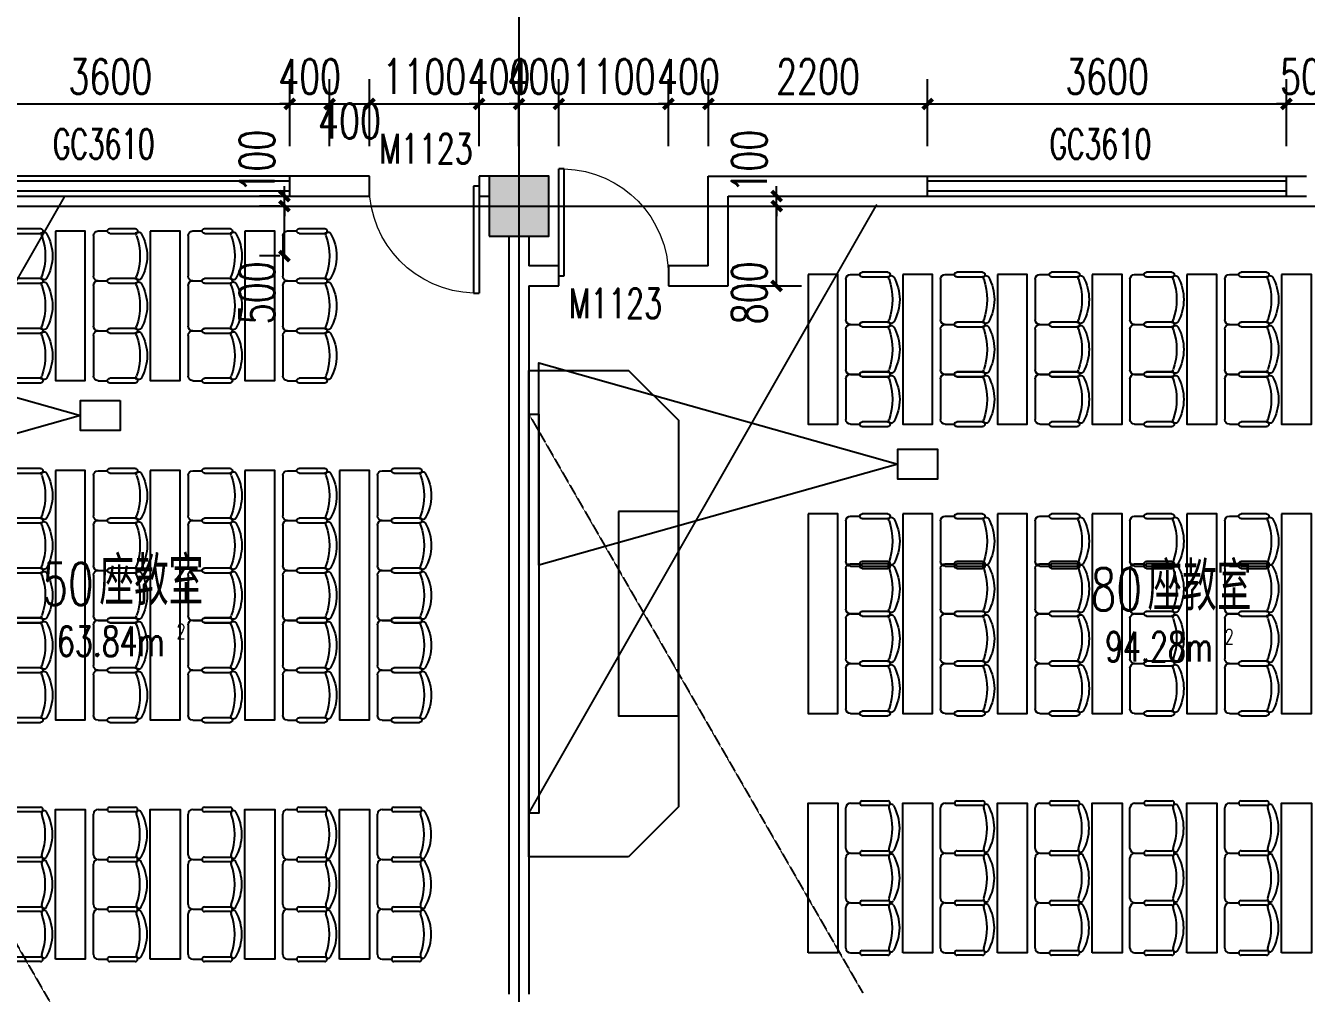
# Model space of a CAD drawing. Header units: millimetres. Extents: x 0 to 118900, y 0 to 84100.
# Drawn here: x 40548 to 53398, y 55897 to 65599 of the extents above; entities that cross this region are included whole.
import ezdxf

# ---------------------------------------------------------------- set-up
doc = ezdxf.new("R2010")
doc.units = ezdxf.units.MM
doc.linetypes.add('DASH', pattern=[0.35, 0.25, -0.1])
doc.linetypes.add('DOTE', pattern=[2.42, 2, -0.2, 0.02, -0.2])
for name, color, linetype in [('COLUMN', 2, 'Continuous'), ('DOOR', 4, 'Continuous'), ('DOTE', 1, 'DOTE'), ('FUR', 36, 'Continuous'), ('PUB_DIM', 3, 'Continuous'), ('PUB_HATCH', 8, 'Continuous'), ('SEE', 5, 'Continuous'), ('SPACE', 7, 'Continuous'), ('WALL', 2, 'Continuous'), ('WINDOW', 4, 'Continuous'), ('WINDOW_TEXT', 7, 'Continuous')]:
    doc.layers.add(name, color=color, linetype=linetype)
doc.styles.add('_TCH_SPACE', font='SIMPLEX', dxfattribs={"height": 5, "bigfont": 'GBCBIG'})
doc.styles.add('_TCH_WINDOW', font='SIMPLEX', dxfattribs={"height": 3.5, "bigfont": 'GBCBIG'})
doc.styles.add('DIM_FONT', font='SIMPLEX', dxfattribs={"width": 0.7, "bigfont": 'GBCBIG'})
doc.styles.add('仿宋单线', font='tjromans.shx', dxfattribs={"width": 0.65, "bigfont": 'tjhztxt.shx'})
doc.dimstyles.new('_TCH_ARCH&&100', dxfattribs={"dimtxt": 350, "dimasz": 100, "dimexe": 250, "dimexo": 300, "dimgap": 100, "dimtad": 1, "dimdec": 0, "dimzin": 0, "dimdsep": 46, "dimtxsty": 'DIM_FONT', "dimblk": 'ARCHTICK', "dimcen": 0.09, "dimclrt": 7, "dimazin": 2, "dimtfac": 1, "dimtdec": 0, "dimtix": 1, "dimtmove": 2, "dimatfit": 3, "dimldrblk": 'ARCHTICK', "dimfxl": 1, "dimtolj": 1, "dimtzin": 0, "dimarcsym": 0})

# ---------------------------------------------------------------- blocks, each defined once
blk = doc.blocks.new('A$C2A1F14C1')
for p, q in [((137, 228), (351, 228)), ((0, -170), (0, 170)), ((39, 209), (117, 209)), ((351, 189), (137, 189)), ((39, -209), (117, -209)), ((137, -189), (351, -189)), ((351, -228), (137, -228))]:
    blk.add_line(p, q)
for centre, radius, start, end in [((137, 209), 19.5, 90, 270), ((351, 209), 19.5, 270, 90), ((39, 170), 39, 90, 180), ((381, 178), 21.9, 31.8908, 201.2393), ((-116, 0), 506, 340.4246, 19.5754), ((68, 0), 382, 330.2912, 29.7088), ((39, -170), 39, 180, 270), ((137, -209), 19.5, 90, 270), ((351, -209), 19.5, 270, 90), ((381, -178), 21.9, 158.7607, 328.1092)]:
    blk.add_arc(centre, radius, start, end)
blk = doc.blocks.new('80 SEATS')
at = {"layer": 'FUR'}
for points in [[(1068065, 1663756), (1068065, 1662256), (1067765, 1662256), (1067765, 1663756), (1068065, 1663756)], [(1069015, 1663756), (1069015, 1662256), (1068715, 1662256), (1068715, 1663756), (1069015, 1663756)], [(1069965, 1663756), (1069965, 1662256), (1069665, 1662256), (1069665, 1663756), (1069965, 1663756)], [(1070915, 1663756), (1070915, 1662256), (1070615, 1662256), (1070615, 1663756), (1070915, 1663756)], [(1071865, 1663756), (1071865, 1662256), (1071565, 1662256), (1071565, 1663756), (1071865, 1663756)], [(1072815, 1663756), (1072815, 1662256), (1072515, 1662256), (1072515, 1663756), (1072815, 1663756)], [(1073765, 1663756), (1073765, 1662256), (1073465, 1662256), (1073465, 1663756), (1073765, 1663756)], [(1074715, 1663756), (1074715, 1662256), (1074415, 1662256), (1074415, 1663756), (1074715, 1663756)], [(1075665, 1663756), (1075665, 1662256), (1075365, 1662256), (1075365, 1663756), (1075665, 1663756)], [(1069015, 1659356), (1069015, 1661356), (1068715, 1661356), (1068715, 1659356), (1069015, 1659356)], [(1069965, 1659356), (1069965, 1661356), (1069665, 1661356), (1069665, 1659356), (1069965, 1659356)], [(1070915, 1659356), (1070915, 1661356), (1070615, 1661356), (1070615, 1659356), (1070915, 1659356)], [(1071865, 1659356), (1071865, 1661356), (1071565, 1661356), (1071565, 1659356), (1071865, 1659356)], [(1072815, 1659356), (1072815, 1661356), (1072515, 1661356), (1072515, 1659356), (1072815, 1659356)], [(1073765, 1659356), (1073765, 1661356), (1073465, 1661356), (1073465, 1659356), (1073765, 1659356)], [(1074715, 1659356), (1074715, 1661356), (1074415, 1661356), (1074415, 1659356), (1074715, 1659356)], [(1075665, 1659356), (1075665, 1661356), (1075365, 1661356), (1075365, 1659356), (1075665, 1659356)], [(1077565, 1659332), (1077565, 1661379), (1076965, 1661379), (1076965, 1659332), (1077565, 1659332)], [(1069015, 1657456), (1069015, 1658456), (1068715, 1658456), (1068715, 1657456), (1069015, 1657456)], [(1069965, 1656956), (1069965, 1658456), (1069665, 1658456), (1069665, 1656956), (1069965, 1656956)], [(1070915, 1656956), (1070915, 1658456), (1070615, 1658456), (1070615, 1656956), (1070915, 1656956)], [(1071865, 1656956), (1071865, 1658456), (1071565, 1658456), (1071565, 1656956), (1071865, 1656956)], [(1072815, 1656956), (1072815, 1658456), (1072515, 1658456), (1072515, 1656956), (1072815, 1656956)], [(1073765, 1656956), (1073765, 1658456), (1073465, 1658456), (1073465, 1656956), (1073765, 1656956)], [(1074715, 1656956), (1074715, 1658456), (1074415, 1658456), (1074415, 1656956), (1074715, 1656956)], [(1075665, 1656956), (1075665, 1658456), (1075365, 1658456), (1075365, 1656956), (1075665, 1656956)]]:
    blk.add_lwpolyline(points, dxfattribs=at)
for points in [[(1077465, 1662794), (1078465, 1662794), (1078465, 1657917), (1077465, 1657917), (1076965, 1658417), (1076965, 1662294)], [(1078365, 1658356), (1078365, 1662356), (1078465, 1662356), (1078465, 1658356)]]:
    blk.add_lwpolyline(points, close=True, dxfattribs=at)
at = {"layer": 'SEE', "linetype": 'DASH'}
for p, q in [((1078465, 1658356), (1075117, 1664156)), ((1078465, 1662356), (1074976, 1656256))]:
    blk.add_line(p, q, dxfattribs=at)
at = {"layer": 'SEE'}
blk.add_lwpolyline([(1074765, 1658856), (1074765, 1658706), (1074365, 1658706), (1074365, 1659006), (1074765, 1659006), (1074765, 1658856), (1078365, 1659871), (1078365, 1657840)], close=True, dxfattribs=at)
at = {"layer": 'FUR', "extrusion": (0, 0, -1), "xscale": -1.198432564735413, "yscale": 1.198432445181377, "zscale": -1.198432564735413, "rotation": 180}
for p in [(-1067685, 1663506), (-1068635, 1663506), (-1069585, 1663506), (-1070535, 1663506), (-1071485, 1663506), (-1072435, 1663506), (-1073385, 1663506), (-1074335, 1663506), (-1075285, 1663506), (-1067685, 1663006), (-1068635, 1663006), (-1069585, 1663006), (-1070535, 1663006), (-1071485, 1663006), (-1072435, 1663006), (-1073385, 1663006), (-1074335, 1663006), (-1075285, 1663006), (-1067685, 1662506), (-1068635, 1662506), (-1069585, 1662506), (-1070535, 1662506), (-1071485, 1662506), (-1072435, 1662506), (-1073385, 1662506), (-1074335, 1662506), (-1075285, 1662506)]:
    blk.add_blockref('A$C2A1F14C1', p, dxfattribs=at)
at = {"layer": 'FUR', "xscale": -1.198432564735413, "yscale": 1.198432445181377, "zscale": 1.198432564735413}
for p in [(1068635, 1661106), (1069585, 1661106), (1070535, 1661106), (1071485, 1661106), (1072435, 1661106), (1073385, 1661106), (1074335, 1661106), (1075285, 1661106), (1068635, 1660606), (1069585, 1660606), (1070535, 1660606), (1071485, 1660606), (1072435, 1660606), (1073385, 1660606), (1074335, 1660606), (1075285, 1660606), (1068635, 1660106), (1069585, 1660106), (1070535, 1660106), (1071485, 1660106), (1072435, 1660106), (1073385, 1660106), (1074335, 1660106), (1075285, 1660106), (1068635, 1659629), (1069585, 1659629), (1070535, 1659629), (1071485, 1659629), (1072435, 1659629), (1073385, 1659629), (1074335, 1659629), (1075285, 1659629), (1068635, 1658206), (1069585, 1658206), (1070535, 1658206), (1071485, 1658206), (1072435, 1658206), (1073385, 1658206), (1074335, 1658206), (1075285, 1658206), (1068635, 1657706), (1069585, 1657706), (1070535, 1657706), (1071485, 1657706), (1072435, 1657706), (1073385, 1657706), (1074335, 1657706), (1075285, 1657706), (1069585, 1657206), (1070535, 1657206), (1071485, 1657206), (1072435, 1657206), (1073385, 1657206), (1074335, 1657206), (1075285, 1657206)]:
    blk.add_blockref('A$C2A1F14C1', p, dxfattribs=at)
blk = doc.blocks.new('45 SEATS')
at = {"layer": 'FUR'}
for points in [[(1041218, 1665799), (1041218, 1664299), (1040918, 1664299), (1040918, 1665799), (1041218, 1665799)], [(1042168, 1665799), (1042168, 1664299), (1041868, 1664299), (1041868, 1665799), (1042168, 1665799)], [(1043118, 1665799), (1043118, 1664299), (1042818, 1664299), (1042818, 1665799), (1043118, 1665799)], [(1044068, 1665799), (1044068, 1664299), (1043768, 1664299), (1043768, 1665799), (1044068, 1665799)], [(1045018, 1665799), (1045018, 1664299), (1044718, 1664299), (1044718, 1665799), (1045018, 1665799)], [(1041218, 1660899), (1041218, 1663399), (1040918, 1663399), (1040918, 1660899), (1041218, 1660899)], [(1042168, 1660899), (1042168, 1663399), (1041868, 1663399), (1041868, 1660899), (1042168, 1660899)], [(1043118, 1660899), (1043118, 1663399), (1042818, 1663399), (1042818, 1660899), (1043118, 1660899)], [(1044068, 1660899), (1044068, 1663399), (1043768, 1663399), (1043768, 1660899), (1044068, 1660899)], [(1045018, 1660899), (1045018, 1663399), (1044718, 1663399), (1044718, 1660899), (1045018, 1660899)], [(1042168, 1658499), (1042168, 1659999), (1041868, 1659999), (1041868, 1658499), (1042168, 1658499)], [(1043118, 1658499), (1043118, 1659999), (1042818, 1659999), (1042818, 1658499), (1043118, 1658499)], [(1044068, 1658499), (1044068, 1659999), (1043768, 1659999), (1043768, 1658499), (1044068, 1658499)], [(1045018, 1658499), (1045018, 1659999), (1044718, 1659999), (1044718, 1658499), (1045018, 1658499)]]:
    blk.add_lwpolyline(points, dxfattribs=at)
for points in [[(1046518, 1664788), (1047518, 1664788), (1047518, 1659911), (1046518, 1659911), (1046018, 1660411), (1046018, 1664288)], [(1047418, 1660349), (1047418, 1664349), (1047518, 1664349), (1047518, 1660349)], [(1046018, 1663373), (1046618, 1663373), (1046618, 1661326), (1046018, 1661326)]]:
    blk.add_lwpolyline(points, close=True, dxfattribs=at)
at = {"layer": 'SEE', "linetype": 'DASH'}
for p, q in [((1047518, 1660349), (1044054, 1666349)), ((1047518, 1664349), (1043972, 1658149))]:
    blk.add_line(p, q, dxfattribs=at)
at = {"layer": 'SEE'}
blk.add_lwpolyline([(1043418, 1660199), (1043418, 1660499), (1043818, 1660499), (1043818, 1660349), (1047418, 1661364), (1047418, 1659334), (1043818, 1660349), (1043818, 1660199)], close=True, dxfattribs=at)
at = {"layer": 'FUR', "extrusion": (0, 0, -1), "xscale": -1.198432564735413, "yscale": 1.198432445181377, "zscale": -1.198432564735413, "rotation": 180}
for p in [(-1040837, 1665549), (-1041787, 1665549), (-1042737, 1665549), (-1043687, 1665549), (-1044637, 1665549), (-1040837, 1665049), (-1041787, 1665049), (-1042737, 1665049), (-1043687, 1665049), (-1044637, 1665049), (-1040837, 1664549), (-1041787, 1664549), (-1042737, 1664549), (-1043687, 1664549), (-1044637, 1664549)]:
    blk.add_blockref('A$C2A1F14C1', p, dxfattribs=at)
at = {"layer": 'FUR', "extrusion": (0, 0, -1), "xscale": 1.198432564735413, "yscale": 1.198432564735413, "zscale": -1.198432564735413}
for p in [(-1040837, 1663152), (-1041787, 1663152), (-1042737, 1663152), (-1043687, 1663152), (-1044637, 1663152), (-1040837, 1662652), (-1041787, 1662652), (-1042737, 1662652), (-1043687, 1662652), (-1044637, 1662652), (-1040837, 1662152), (-1041787, 1662152), (-1042737, 1662152), (-1043687, 1662152), (-1044637, 1662152), (-1040837, 1661652), (-1041787, 1661652), (-1042737, 1661652), (-1043687, 1661652), (-1044637, 1661652), (-1040837, 1661152), (-1041787, 1661152), (-1042737, 1661152), (-1043687, 1661152), (-1044637, 1661152), (-1041787, 1659749), (-1042737, 1659749), (-1043687, 1659749), (-1044637, 1659749), (-1041787, 1659249), (-1042737, 1659249), (-1043687, 1659249), (-1044637, 1659249), (-1041787, 1658749), (-1042737, 1658749), (-1043687, 1658749), (-1044637, 1658749)]:
    blk.add_blockref('A$C2A1F14C1', p, dxfattribs=at)
blk = doc.blocks.new('WD-HIGH')
at = {"layer": 'WINDOW'}
for p, q in [((1050564, 1525426), (1050564, 1525626)), ((1054164, 1525426), (1054164, 1525626))]:
    blk.add_line(p, q, dxfattribs=at)
at = {"layer": 'WINDOW', "linetype": 'DASH', "extrusion": (0, 0, -1)}
for p, q in [((1054164, 1525576), (1050564, 1525576)), ((1054164, 1525476), (1050564, 1525476))]:
    blk.add_line(p, q, dxfattribs=at)
at = {"layer": 'WINDOW_TEXT', "style": '仿宋单线', "width": 0.65}
blk.add_text('GC3610', height=300, dxfattribs=at).set_placement((1051788, 1525799))
blk = doc.blocks.new('AXIS-NET-07')
at = {"layer": 'DOTE'}
for p, q in [((752544, 1612362.8), (752544, 1540152.8)), ((716444, 1598052.8), (796044, 1598052.8))]:
    blk.add_line(p, q, dxfattribs=at)
blk = doc.blocks.new('_FZH')
blk.add_lwpolyline([(-0.5, -0.5), (0.5, -0.5), (0.5, 0.5), (-0.5, 0.5)], close=True)
at = {"layer": 'PUB_HATCH'}
blk.add_solid([(-0.5, -0.5), (0.5, -0.5), (-0.5, 0.5), (0.5, 0.5)], dxfattribs=at)
blk = doc.blocks.new('$DorLib2D$00000001')
for p, q in [((0.45, 0.975), (0.5, 0.975)), ((0.45, 0), (0.45, 0.975)), ((0.5, 0), (0.5, 0.975)), ((0.5, 0), (0.45, 0))]:
    blk.add_line(p, q)
at = {"lineweight": 13}
blk.add_arc((0.475, 0), 0.975, 91.4693, 180, dxfattribs=at)
blk = doc.blocks.new('_ArchTick')
at = {"color": 0, "linetype": 'ByBlock', "const_width": 0.4}
blk.add_lwpolyline([(-0.5, -0.5), (0.5, 0.5)], dxfattribs=at)
blk = doc.blocks.new('*D126')
at = {"layer": 'Defpoints', "color": 0, "transparency": 16777216}
for p in [(43145, 63790), (43398, 63790), (43398, 63290)]:
    blk.add_point(p, dxfattribs=at)
at = {"layer": 'PUB_DIM', "color": 0, "lineweight": -2, "transparency": 16777216}
for p, q in [((43098, 63790), (42895, 63790)), ((43145, 63290), (43145, 63790)), ((43098, 63290), (42895, 63290))]:
    blk.add_line(p, q, dxfattribs=at)
at = {"layer": 'PUB_DIM', "color": 0, "lineweight": -2, "transparency": 16777216, "xscale": 100, "yscale": 100, "zscale": 100}
for p, rotation in [((43145, 63790), 90), ((43145, 63290), 270)]:
    blk.add_blockref('_ArchTick', p, dxfattribs=dict(at, rotation=rotation))
at = {"layer": 'PUB_DIM', "color": 7, "transparency": 16777216, "insert": (42870, 62920), "char_height": 350, "attachment_point": 5, "rotation": 90, "style": 'DIM_FONT'}
blk.add_mtext('\\A1;500', dxfattribs=at)
blk = doc.blocks.new('*D127')
at = {"layer": 'Defpoints', "color": 0, "transparency": 16777216}
for p in [(43145, 63890), (43398, 63890), (43398, 63790)]:
    blk.add_point(p, dxfattribs=at)
at = {"layer": 'PUB_DIM', "color": 0, "lineweight": -2, "transparency": 16777216}
for p, q in [((43145, 63890), (43145, 63990)), ((43098, 63890), (42895, 63890)), ((43145, 63790), (43145, 63890)), ((43098, 63790), (42895, 63790)), ((43145, 63790), (43145, 63690))]:
    blk.add_line(p, q, dxfattribs=at)
at = {"layer": 'PUB_DIM', "color": 0, "lineweight": -2, "transparency": 16777216, "xscale": 100, "yscale": 100, "zscale": 100}
for p, rotation in [((43145, 63890), 270), ((43145, 63790), 90)]:
    blk.add_blockref('_ArchTick', p, dxfattribs=dict(at, rotation=rotation))
at = {"layer": 'PUB_DIM', "color": 7, "transparency": 16777216, "insert": (42870, 64240), "char_height": 350, "attachment_point": 5, "rotation": 90, "style": 'DIM_FONT'}
blk.add_mtext('\\A1;100', dxfattribs=at)
blk = doc.blocks.new('*D128')
at = {"layer": 'Defpoints', "color": 0, "transparency": 16777216}
for p in [(47598, 63790), (48083, 63790), (47598, 62990)]:
    blk.add_point(p, dxfattribs=at)
at = {"layer": 'PUB_DIM', "color": 0, "lineweight": -2, "transparency": 16777216}
for p, q in [((47898, 63790), (48333, 63790)), ((48083, 62990), (48083, 63790)), ((47898, 62990), (48333, 62990))]:
    blk.add_line(p, q, dxfattribs=at)
at = {"layer": 'PUB_DIM', "color": 0, "lineweight": -2, "transparency": 16777216, "xscale": 100, "yscale": 100, "zscale": 100}
for p, rotation in [((48083, 63790), 90), ((48083, 62990), 270)]:
    blk.add_blockref('_ArchTick', p, dxfattribs=dict(at, rotation=rotation))
at = {"layer": 'PUB_DIM', "color": 7, "transparency": 16777216, "insert": (47808, 62920), "char_height": 350, "attachment_point": 5, "rotation": 90, "style": 'DIM_FONT'}
blk.add_mtext('\\A1;800', dxfattribs=at)
blk = doc.blocks.new('*D129')
at = {"layer": 'Defpoints', "color": 0, "transparency": 16777216}
for p in [(47598, 63890), (48083, 63890), (47598, 63790)]:
    blk.add_point(p, dxfattribs=at)
at = {"layer": 'PUB_DIM', "color": 0, "lineweight": -2, "transparency": 16777216}
for p, q in [((48083, 63890), (48083, 63990)), ((47898, 63890), (48333, 63890)), ((48083, 63790), (48083, 63890)), ((47898, 63790), (48333, 63790)), ((48083, 63790), (48083, 63690))]:
    blk.add_line(p, q, dxfattribs=at)
at = {"layer": 'PUB_DIM', "color": 0, "lineweight": -2, "transparency": 16777216, "xscale": 100, "yscale": 100, "zscale": 100}
for p, rotation in [((48083, 63890), 270), ((48083, 63790), 90)]:
    blk.add_blockref('_ArchTick', p, dxfattribs=dict(at, rotation=rotation))
at = {"layer": 'PUB_DIM', "color": 7, "transparency": 16777216, "insert": (47808, 64240), "char_height": 350, "attachment_point": 5, "rotation": 90, "style": 'DIM_FONT'}
blk.add_mtext('\\A1;100', dxfattribs=at)
blk = doc.blocks.new('*D617')
at = {"layer": 'Defpoints', "color": 0, "transparency": 16777216}
for p in [(43198, 64814), (39598, 64090), (43198, 64090)]:
    blk.add_point(p, dxfattribs=at)
at = {"layer": 'PUB_DIM', "color": 0, "lineweight": -2, "transparency": 16777216}
for p, q in [((39598, 64390), (39598, 65064)), ((43198, 64390), (43198, 65064)), ((39598, 64814), (43198, 64814))]:
    blk.add_line(p, q, dxfattribs=at)
at = {"layer": 'PUB_DIM', "color": 0, "lineweight": -2, "transparency": 16777216, "xscale": 100, "yscale": 100, "zscale": 100, "rotation": 180}
blk.add_blockref('_ArchTick', (39598, 64814), dxfattribs=at)
at = {"layer": 'PUB_DIM', "color": 0, "lineweight": -2, "transparency": 16777216, "xscale": 100, "yscale": 100, "zscale": 100}
blk.add_blockref('_ArchTick', (43198, 64814), dxfattribs=at)
at = {"layer": 'PUB_DIM', "color": 7, "transparency": 16777216, "insert": (41398, 65089), "char_height": 350, "attachment_point": 5, "style": 'DIM_FONT'}
blk.add_mtext('\\A1;3600', dxfattribs=at)
blk = doc.blocks.new('*D618')
at = {"layer": 'Defpoints', "color": 0, "transparency": 16777216}
for p in [(43598, 64814), (43198, 64090), (43598, 64090)]:
    blk.add_point(p, dxfattribs=at)
at = {"layer": 'PUB_DIM', "color": 0, "lineweight": -2, "transparency": 16777216}
for p, q in [((43198, 64390), (43198, 65064)), ((43598, 64390), (43598, 65064)), ((43198, 64814), (43098, 64814)), ((43198, 64814), (43598, 64814)), ((43598, 64814), (43698, 64814))]:
    blk.add_line(p, q, dxfattribs=at)
at = {"layer": 'PUB_DIM', "color": 0, "lineweight": -2, "transparency": 16777216, "xscale": 100, "yscale": 100, "zscale": 100}
blk.add_blockref('_ArchTick', (43198, 64814), dxfattribs=at)
at = {"layer": 'PUB_DIM', "color": 0, "lineweight": -2, "transparency": 16777216, "xscale": 100, "yscale": 100, "zscale": 100, "rotation": 180}
blk.add_blockref('_ArchTick', (43598, 64814), dxfattribs=at)
at = {"layer": 'PUB_DIM', "color": 7, "transparency": 16777216, "insert": (43398, 65089), "char_height": 350, "attachment_point": 5, "style": 'DIM_FONT'}
blk.add_mtext('\\A1;400', dxfattribs=at)
blk = doc.blocks.new('*D619')
at = {"layer": 'Defpoints', "color": 0, "transparency": 16777216}
for p in [(43998, 64814), (43598, 64090), (43998, 64090)]:
    blk.add_point(p, dxfattribs=at)
at = {"layer": 'PUB_DIM', "color": 0, "lineweight": -2, "transparency": 16777216}
for p, q in [((43598, 64390), (43598, 65064)), ((43998, 64390), (43998, 65064)), ((43598, 64814), (43998, 64814))]:
    blk.add_line(p, q, dxfattribs=at)
at = {"layer": 'PUB_DIM', "color": 0, "lineweight": -2, "transparency": 16777216, "xscale": 100, "yscale": 100, "zscale": 100, "rotation": 180}
blk.add_blockref('_ArchTick', (43598, 64814), dxfattribs=at)
at = {"layer": 'PUB_DIM', "color": 0, "lineweight": -2, "transparency": 16777216, "xscale": 100, "yscale": 100, "zscale": 100}
blk.add_blockref('_ArchTick', (43998, 64814), dxfattribs=at)
at = {"layer": 'PUB_DIM', "color": 7, "transparency": 16777216, "insert": (43798, 64643), "char_height": 350, "attachment_point": 5, "style": 'DIM_FONT'}
blk.add_mtext('\\A1;400', dxfattribs=at)
blk = doc.blocks.new('*D620')
at = {"layer": 'Defpoints', "color": 0, "transparency": 16777216}
for p in [(45098, 64814), (43998, 64090), (45098, 64090)]:
    blk.add_point(p, dxfattribs=at)
at = {"layer": 'PUB_DIM', "color": 0, "lineweight": -2, "transparency": 16777216}
for p, q in [((43998, 64390), (43998, 65064)), ((45098, 64390), (45098, 65064)), ((43998, 64814), (45098, 64814))]:
    blk.add_line(p, q, dxfattribs=at)
at = {"layer": 'PUB_DIM', "color": 0, "lineweight": -2, "transparency": 16777216, "xscale": 100, "yscale": 100, "zscale": 100, "rotation": 180}
blk.add_blockref('_ArchTick', (43998, 64814), dxfattribs=at)
at = {"layer": 'PUB_DIM', "color": 0, "lineweight": -2, "transparency": 16777216, "xscale": 100, "yscale": 100, "zscale": 100}
blk.add_blockref('_ArchTick', (45098, 64814), dxfattribs=at)
at = {"layer": 'PUB_DIM', "color": 7, "transparency": 16777216, "insert": (44548, 65089), "char_height": 350, "attachment_point": 5, "style": 'DIM_FONT'}
blk.add_mtext('\\A1;1100', dxfattribs=at)
blk = doc.blocks.new('*D621')
at = {"layer": 'Defpoints', "color": 0, "transparency": 16777216}
for p in [(45498, 64814), (45098, 64090), (45498, 64090)]:
    blk.add_point(p, dxfattribs=at)
at = {"layer": 'PUB_DIM', "color": 0, "lineweight": -2, "transparency": 16777216}
for p, q in [((45098, 64390), (45098, 65064)), ((45498, 64390), (45498, 65064)), ((45098, 64814), (44998, 64814)), ((45098, 64814), (45498, 64814)), ((45498, 64814), (45598, 64814))]:
    blk.add_line(p, q, dxfattribs=at)
at = {"layer": 'PUB_DIM', "color": 0, "lineweight": -2, "transparency": 16777216, "xscale": 100, "yscale": 100, "zscale": 100}
blk.add_blockref('_ArchTick', (45098, 64814), dxfattribs=at)
at = {"layer": 'PUB_DIM', "color": 0, "lineweight": -2, "transparency": 16777216, "xscale": 100, "yscale": 100, "zscale": 100, "rotation": 180}
blk.add_blockref('_ArchTick', (45498, 64814), dxfattribs=at)
at = {"layer": 'PUB_DIM', "color": 7, "transparency": 16777216, "insert": (45298, 65089), "char_height": 350, "attachment_point": 5, "style": 'DIM_FONT'}
blk.add_mtext('\\A1;400', dxfattribs=at)
blk = doc.blocks.new('*D622')
at = {"layer": 'Defpoints', "color": 0, "transparency": 16777216}
for p in [(45898, 64814), (45498, 64090), (45898, 64090)]:
    blk.add_point(p, dxfattribs=at)
at = {"layer": 'PUB_DIM', "color": 0, "lineweight": -2, "transparency": 16777216}
for p, q in [((45498, 64390), (45498, 65064)), ((45898, 64390), (45898, 65064)), ((45498, 64814), (45398, 64814)), ((45498, 64814), (45898, 64814)), ((45898, 64814), (45998, 64814))]:
    blk.add_line(p, q, dxfattribs=at)
at = {"layer": 'PUB_DIM', "color": 0, "lineweight": -2, "transparency": 16777216, "xscale": 100, "yscale": 100, "zscale": 100}
blk.add_blockref('_ArchTick', (45498, 64814), dxfattribs=at)
at = {"layer": 'PUB_DIM', "color": 0, "lineweight": -2, "transparency": 16777216, "xscale": 100, "yscale": 100, "zscale": 100, "rotation": 180}
blk.add_blockref('_ArchTick', (45898, 64814), dxfattribs=at)
at = {"layer": 'PUB_DIM', "color": 7, "transparency": 16777216, "insert": (45698, 65089), "char_height": 350, "attachment_point": 5, "style": 'DIM_FONT'}
blk.add_mtext('\\A1;400', dxfattribs=at)
blk = doc.blocks.new('*D623')
at = {"layer": 'Defpoints', "color": 0, "transparency": 16777216}
for p in [(46998, 64814), (45898, 64090), (46998, 64090)]:
    blk.add_point(p, dxfattribs=at)
at = {"layer": 'PUB_DIM', "color": 0, "lineweight": -2, "transparency": 16777216}
for p, q in [((45898, 64390), (45898, 65064)), ((46998, 64390), (46998, 65064)), ((45898, 64814), (46998, 64814))]:
    blk.add_line(p, q, dxfattribs=at)
at = {"layer": 'PUB_DIM', "color": 0, "lineweight": -2, "transparency": 16777216, "xscale": 100, "yscale": 100, "zscale": 100, "rotation": 180}
blk.add_blockref('_ArchTick', (45898, 64814), dxfattribs=at)
at = {"layer": 'PUB_DIM', "color": 0, "lineweight": -2, "transparency": 16777216, "xscale": 100, "yscale": 100, "zscale": 100}
blk.add_blockref('_ArchTick', (46998, 64814), dxfattribs=at)
at = {"layer": 'PUB_DIM', "color": 7, "transparency": 16777216, "insert": (46448, 65089), "char_height": 350, "attachment_point": 5, "style": 'DIM_FONT'}
blk.add_mtext('\\A1;1100', dxfattribs=at)
blk = doc.blocks.new('*D624')
at = {"layer": 'Defpoints', "color": 0, "transparency": 16777216}
for p in [(47398, 64814), (46998, 64090), (47398, 64090)]:
    blk.add_point(p, dxfattribs=at)
at = {"layer": 'PUB_DIM', "color": 0, "lineweight": -2, "transparency": 16777216}
for p, q in [((46998, 64390), (46998, 65064)), ((47398, 64390), (47398, 65064)), ((46998, 64814), (46898, 64814)), ((46998, 64814), (47398, 64814)), ((47398, 64814), (47498, 64814))]:
    blk.add_line(p, q, dxfattribs=at)
at = {"layer": 'PUB_DIM', "color": 0, "lineweight": -2, "transparency": 16777216, "xscale": 100, "yscale": 100, "zscale": 100}
blk.add_blockref('_ArchTick', (46998, 64814), dxfattribs=at)
at = {"layer": 'PUB_DIM', "color": 0, "lineweight": -2, "transparency": 16777216, "xscale": 100, "yscale": 100, "zscale": 100, "rotation": 180}
blk.add_blockref('_ArchTick', (47398, 64814), dxfattribs=at)
at = {"layer": 'PUB_DIM', "color": 7, "transparency": 16777216, "insert": (47198, 65089), "char_height": 350, "attachment_point": 5, "style": 'DIM_FONT'}
blk.add_mtext('\\A1;400', dxfattribs=at)
blk = doc.blocks.new('*D625')
at = {"layer": 'Defpoints', "color": 0, "transparency": 16777216}
for p in [(49598, 64814), (47398, 64090), (49598, 64090)]:
    blk.add_point(p, dxfattribs=at)
at = {"layer": 'PUB_DIM', "color": 0, "lineweight": -2, "transparency": 16777216}
for p, q in [((47398, 64390), (47398, 65064)), ((49598, 64390), (49598, 65064)), ((47398, 64814), (49598, 64814))]:
    blk.add_line(p, q, dxfattribs=at)
at = {"layer": 'PUB_DIM', "color": 0, "lineweight": -2, "transparency": 16777216, "xscale": 100, "yscale": 100, "zscale": 100, "rotation": 180}
blk.add_blockref('_ArchTick', (47398, 64814), dxfattribs=at)
at = {"layer": 'PUB_DIM', "color": 0, "lineweight": -2, "transparency": 16777216, "xscale": 100, "yscale": 100, "zscale": 100}
blk.add_blockref('_ArchTick', (49598, 64814), dxfattribs=at)
at = {"layer": 'PUB_DIM', "color": 7, "transparency": 16777216, "insert": (48498, 65089), "char_height": 350, "attachment_point": 5, "style": 'DIM_FONT'}
blk.add_mtext('\\A1;2200', dxfattribs=at)
blk = doc.blocks.new('*D626')
at = {"layer": 'Defpoints', "color": 0, "transparency": 16777216}
for p in [(53198, 64814), (49598, 64090), (53198, 64090)]:
    blk.add_point(p, dxfattribs=at)
at = {"layer": 'PUB_DIM', "color": 0, "lineweight": -2, "transparency": 16777216}
for p, q in [((49598, 64390), (49598, 65064)), ((53198, 64390), (53198, 65064)), ((49598, 64814), (53198, 64814))]:
    blk.add_line(p, q, dxfattribs=at)
at = {"layer": 'PUB_DIM', "color": 0, "lineweight": -2, "transparency": 16777216, "xscale": 100, "yscale": 100, "zscale": 100, "rotation": 180}
blk.add_blockref('_ArchTick', (49598, 64814), dxfattribs=at)
at = {"layer": 'PUB_DIM', "color": 0, "lineweight": -2, "transparency": 16777216, "xscale": 100, "yscale": 100, "zscale": 100}
blk.add_blockref('_ArchTick', (53198, 64814), dxfattribs=at)
at = {"layer": 'PUB_DIM', "color": 7, "transparency": 16777216, "insert": (51398, 65089), "char_height": 350, "attachment_point": 5, "style": 'DIM_FONT'}
blk.add_mtext('\\A1;3600', dxfattribs=at)
blk = doc.blocks.new('*D627')
at = {"layer": 'Defpoints', "color": 0, "transparency": 16777216}
for p in [(53698, 64814), (53198, 64090), (53698, 64090)]:
    blk.add_point(p, dxfattribs=at)
at = {"layer": 'PUB_DIM', "color": 0, "lineweight": -2, "transparency": 16777216}
for p, q in [((53198, 64390), (53198, 65064)), ((53698, 64390), (53698, 65064)), ((53198, 64814), (53098, 64814)), ((53198, 64814), (53698, 64814)), ((53698, 64814), (53798, 64814))]:
    blk.add_line(p, q, dxfattribs=at)
at = {"layer": 'PUB_DIM', "color": 0, "lineweight": -2, "transparency": 16777216, "xscale": 100, "yscale": 100, "zscale": 100}
blk.add_blockref('_ArchTick', (53198, 64814), dxfattribs=at)
at = {"layer": 'PUB_DIM', "color": 0, "lineweight": -2, "transparency": 16777216, "xscale": 100, "yscale": 100, "zscale": 100, "rotation": 180}
blk.add_blockref('_ArchTick', (53698, 64814), dxfattribs=at)
at = {"layer": 'PUB_DIM', "color": 7, "transparency": 16777216, "insert": (53448, 65089), "char_height": 350, "attachment_point": 5, "style": 'DIM_FONT'}
blk.add_mtext('\\A1;500', dxfattribs=at)

msp = doc.modelspace()

# ---------------------------------------------------------------- linework, layer by layer
at = {"layer": 'WALL'}
for p, q in [((43997.6, 64089.9), (38797.6, 64089.9)), ((43997.6, 63889.9), (43997.6, 64089.9)), ((45197.6, 64089.9), (45097.6, 64089.9)), ((45097.6, 64089.9), (45097.6, 63889.9)), ((47397.6, 63189.9), (47397.6, 64089.9)), ((47397.6, 64089.9), (53397.6, 64089.9)), ((38797.6, 63889.9), (43997.6, 63889.9)), ((45097.6, 63889.9), (45197.6, 63889.9)), ((47597.6, 62989.9), (47597.6, 63889.9)), ((47597.6, 63889.9), (53397.6, 63889.9)), ((45397.6, 63489.9), (45397.6, 63089.9)), ((45597.6, 63489.9), (45597.6, 63189.9)), ((45397.6, 63089.9), (45397.6, 55889.9)), ((45897.6, 63189.9), (45597.6, 63189.9)), ((45897.6, 62989.9), (45897.6, 63189.9)), ((47397.6, 63189.9), (46997.6, 63189.9)), ((46997.6, 63189.9), (46997.6, 62989.9)), ((45597.6, 62989.9), (45897.6, 62989.9)), ((45597.6, 62989.9), (45597.6, 55889.9)), ((46997.6, 62989.9), (47597.6, 62989.9))]:
    msp.add_line(p, q, dxfattribs=at)

# ---------------------------------------------------------------- block references
at = {"layer": 'COLUMN', "xscale": 600, "yscale": 600, "zscale": 600}
msp.add_blockref('_FZH', (45497.6, 63789.9), dxfattribs=at)
at = {"layer": 'DOOR'}
ref = msp.add_blockref('$DorLib2D$00000001', (44547.6, 63989.9), dxfattribs=dict(at, xscale=1100, yscale=-1100, zscale=1100))
ref.add_attrib('A', 'M1123', (44097.6, 64216.1), dxfattribs={"layer": 'WINDOW_TEXT', "ltscale": 20, "height": 297.5, "style": '_TCH_WINDOW', "width": 0.705882})
ref = msp.add_blockref('$DorLib2D$00000001', (46447.6, 63089.9), dxfattribs=dict(at, xscale=-1100, yscale=1100, zscale=-1100))
ref.add_attrib('A', 'M1123', (45997.6, 62666.1), dxfattribs={"layer": 'WINDOW_TEXT', "ltscale": 20, "height": 297.5, "style": '_TCH_WINDOW', "width": 0.705882})
at = {"layer": 'DOTE'}
msp.add_blockref('AXIS-NET-07', (-707046.5, -1534262.9), dxfattribs=at)
at = {"layer": 'SEE', "rotation": 180}
for name, p in [('45 SEATS', (1084915.3, 1722039)), ('80 SEATS', (1124062.9, 1720059.4))]:
    msp.add_blockref(name, p, dxfattribs=at)
at = {"layer": 'WINDOW'}
for p in [(-1010966, -1461536.1), (-1000966, -1461536.1)]:
    msp.add_blockref('WD-HIGH', p, dxfattribs=at)

# ---------------------------------------------------------------- texts
at = {"layer": 'SPACE', "style": '_TCH_SPACE'}
for p in [(41288.6, 59789.9), (51804.5, 59735.6)]:
    msp.add_text('座教室', height=482.27, dxfattribs=at).set_placement(p)
at = {"layer": 'SPACE', "style": '_TCH_SPACE', "width": 0.705882}
for s, height, p in [('50', 425, (40717.2, 59789.9)), ('80', 425, (51233.1, 59735.6)), ('63.84m', 297.5, (40862.6, 59278)), ('2', 148.8, (42062.6, 59453)), ('94.28m', 297.5, (51378.5, 59223.7)), ('2', 148.8, (52578.5, 59398.7))]:
    msp.add_text(s, height=height, dxfattribs=at).set_placement(p)

# ---------------------------------------------------------------- dimensions: what is measured, and where the dimension line sits
at = {"layer": 'PUB_DIM'}
for p1, p2, picture, middle in [((39597.6, 64089.9), (43197.6, 64089.9), '*D617', (41397.6, 65088.7)), ((43197.6, 64089.9), (43597.6, 64089.9), '*D618', (43397.6, 65088.7)), ((43997.6, 64089.9), (45097.6, 64089.9), '*D620', (44547.6, 65088.7)), ((45097.6, 64089.9), (45497.6, 64089.9), '*D621', (45297.6, 65088.7)), ((45497.6, 64089.9), (45897.6, 64089.9), '*D622', (45697.6, 65088.7)), ((45897.6, 64089.9), (46997.6, 64089.9), '*D623', (46447.6, 65088.7)), ((46997.6, 64089.9), (47397.6, 64089.9), '*D624', (47197.6, 65088.7)), ((47397.6, 64089.9), (49597.6, 64089.9), '*D625', (48497.6, 65088.7)), ((49597.6, 64089.9), (53197.6, 64089.9), '*D626', (51397.6, 65088.7)), ((53197.6, 64089.9), (53697.6, 64089.9), '*D627', (53447.6, 65088.7))]:
    dim = msp.add_aligned_dim(p1=p1, p2=p2, distance=723.8, dimstyle='_TCH_ARCH&&100', dxfattribs=at)
    dim.commit()
    dim.dimension.update_dxf_attribs({"geometry": picture, "text_midpoint": middle})
for base, p1, p2, angle, picture, middle in [((43997.6, 64813.7), (43597.6, 64089.9), (43997.6, 64089.9), 0, '*D619', (43797.6, 64642.7)), ((43144.7, 63889.9), (43397.6, 63789.9), (43397.6, 63889.9), 90, '*D127', (42869.7, 64239.9)), ((48083.4, 63889.9), (47597.6, 63789.9), (47597.6, 63889.9), 90, '*D129', (47808.4, 64239.9)), ((43144.7, 63789.9), (43397.6, 63289.9), (43397.6, 63789.9), 90, '*D126', (42869.7, 62919.9)), ((48083.4, 63789.9), (47597.6, 62989.9), (47597.6, 63789.9), 90, '*D128', (47808.4, 62919.9))]:
    dim = msp.add_linear_dim(base=base, p1=p1, p2=p2, angle=angle, dimstyle='_TCH_ARCH&&100', dxfattribs=at)
    dim.commit()
    dim.dimension.update_dxf_attribs({"geometry": picture, "text_midpoint": middle, "dimtype": 161})

doc.saveas('drawing.dxf')
